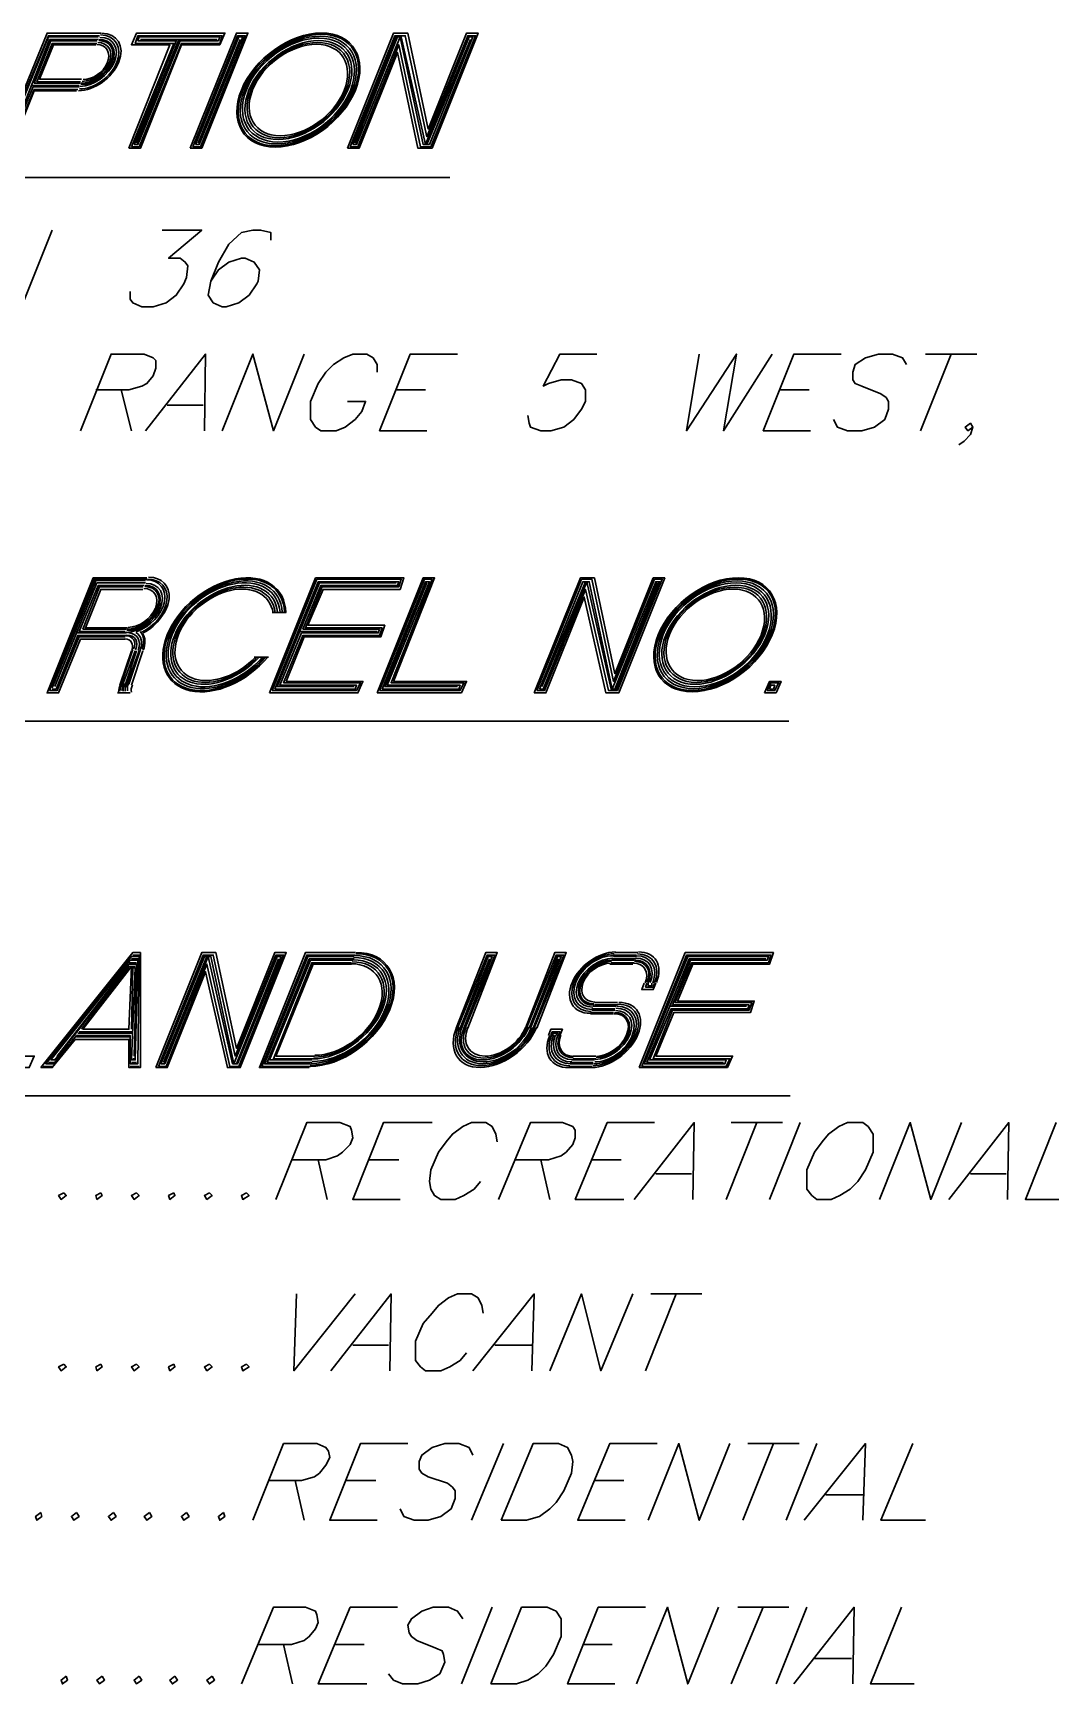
# Model space of a CAD drawing. Header units: feet. Extents: x 7 to 2308, y -319 to 1396.
# Drawn here: x 862.2 to 904.6, y 327.1 to 395.9 of the extents above; entities that cross this region are included whole.
import ezdxf

# ---------------------------------------------------------------- set-up
doc = ezdxf.new("R2010")
doc.units = ezdxf.units.FT
doc.header["$MEASUREMENT"] = 0
doc.layers.add('PDF_TBLKTXT', color=7, linetype='Continuous')

msp = doc.modelspace()

# ---------------------------------------------------------------- linework, layer by layer
at = {"layer": 'PDF_TBLKTXT', "lineweight": 30}
for points in [[(863.971, 393.507), (862.212, 393.507), (861.252, 391.108), (860.772, 391.108), (862.745, 395.906), (864.984, 395.906)], [(864.024, 393.56), (862.212, 393.56), (861.199, 391.161), (860.879, 391.161), (862.798, 395.799), (864.931, 395.799)], [(864.078, 393.667), (862.158, 393.667), (861.146, 391.268), (860.986, 391.268), (862.798, 395.746), (864.877, 395.746)], [(861.146, 391.321), (862.852, 395.64), (864.877, 395.64)], [(864.131, 393.827), (862.212, 393.827), (862.905, 395.586), (864.824, 395.586)], [(864.131, 393.88), (862.318, 393.88), (862.958, 395.48), (864.824, 395.48)], [(864.184, 393.987), (862.425, 393.987), (863.011, 395.426), (864.771, 395.426)], [(866.477, 391.321), (868.236, 395.64)], [(866.637, 395.64), (869.835, 395.64)], [(869.036, 391.321), (870.795, 395.64)], [(875.593, 391.321), (877.352, 395.746)], [(880.391, 395.64), (878.578, 391.268)], [(864.078, 393.72), (862.105, 393.72)], [(879.538, 389.882), (810.127, 389.882)], [(859.546, 384.498), (860.826, 387.696), (861.679, 384.498), (862.958, 387.696)], [(867.543, 387.696), (869.195, 387.696), (867.809, 386.523), (868.289, 386.523), (868.502, 386.363), (868.609, 386.204), (868.556, 385.724), (868.449, 385.457), (868.129, 384.977), (867.703, 384.658), (867.17, 384.498), (866.69, 384.498), (866.317, 384.658), (866.21, 384.817), (866.21, 385.137)], [(872.074, 387.27), (872.074, 387.59), (871.648, 387.696), (871.328, 387.696), (870.848, 387.59), (870.315, 387.11), (869.889, 386.363), (869.569, 385.564), (869.462, 384.977), (869.675, 384.658), (870.048, 384.498), (870.208, 384.498), (870.741, 384.658), (871.168, 384.977), (871.488, 385.457), (871.541, 385.564), (871.594, 386.044), (871.381, 386.363), (871.008, 386.523), (870.848, 386.523), (870.315, 386.363), (869.889, 386.044), (869.569, 385.564)], [(864.131, 379.327), (865.41, 382.525), (866.797, 382.525), (867.17, 382.365), (867.276, 382.259), (867.276, 381.939), (867.17, 381.619), (866.903, 381.299), (866.69, 381.192), (866.157, 381.032), (864.771, 381.032)], [(866.85, 379.327), (869.355, 382.525), (869.302, 379.327)], [(870.048, 379.327), (871.328, 382.525), (872.181, 379.327), (873.46, 382.525)], [(876.499, 381.779), (876.499, 382.099), (876.339, 382.365), (876.073, 382.525), (875.486, 382.525), (875.113, 382.365), (874.686, 382.099), (874.367, 381.779), (874.047, 381.299), (873.727, 380.553), (873.727, 380.126), (873.727, 379.806), (873.94, 379.486), (874.153, 379.327), (874.793, 379.327), (875.166, 379.486), (875.593, 379.806), (875.859, 380.126), (876.019, 380.553), (875.273, 380.553)], [(878.578, 379.327), (876.606, 379.327), (877.885, 382.525), (879.858, 382.525)], [(885.668, 382.525), (884.122, 382.525), (883.429, 381.192), (883.643, 381.299), (884.176, 381.459), (884.602, 381.459), (885.029, 381.299), (885.189, 381.032), (885.189, 380.553), (885.029, 380.233), (884.709, 379.806), (884.282, 379.486), (883.749, 379.327), (883.323, 379.327), (882.896, 379.486), (882.843, 379.646), (882.79, 379.966)], [(889.933, 382.525), (889.4, 379.327), (891.479, 382.525), (890.946, 379.327), (892.972, 382.525)], [(894.571, 379.327), (892.599, 379.327), (893.878, 382.525), (895.851, 382.525)], [(898.57, 382.099), (898.41, 382.365), (897.983, 382.525), (897.397, 382.525), (896.864, 382.365), (896.437, 382.099), (896.331, 381.779), (896.331, 381.459), (896.437, 381.299), (896.704, 381.192), (897.503, 380.873), (897.717, 380.713), (897.823, 380.553), (897.823, 380.233), (897.663, 379.806), (897.237, 379.486), (896.704, 379.327), (896.117, 379.327), (895.691, 379.486), (895.531, 379.806)], [(900.435, 382.525), (899.156, 379.327)], [(899.369, 382.525), (901.502, 382.525)], [(865.837, 381.032), (866.263, 379.327)], [(877.299, 381.032), (878.525, 381.032)], [(893.292, 381.032), (894.518, 381.032)], [(867.756, 380.393), (869.249, 380.393)], [(901.342, 379.486), (901.128, 379.327), (901.022, 379.486), (901.235, 379.646), (901.342, 379.486), (901.235, 379.167), (900.969, 378.9), (900.755, 378.74)], [(866.903, 373.196), (864.664, 373.196), (862.745, 368.398), (863.225, 368.398), (864.131, 370.637), (865.997, 370.637)], [(865.997, 370.744), (864.078, 370.744), (863.171, 368.504), (862.852, 368.504), (864.717, 373.142), (866.903, 373.142)], [(862.958, 368.611), (864.771, 373.089), (866.85, 373.089)], [(863.065, 368.664), (864.824, 372.983), (866.85, 372.983)], [(865.997, 370.957), (864.078, 370.957), (864.877, 372.876), (866.797, 372.876)], [(866.05, 371.063), (864.238, 371.063), (864.931, 372.823), (866.743, 372.823)], [(866.103, 371.117), (864.344, 371.117), (864.984, 372.716), (866.743, 372.716)], [(875.539, 368.664), (872.341, 368.664), (874.1, 372.983), (877.299, 372.983)], [(878.578, 372.983), (876.819, 368.664), (879.858, 368.664)], [(883.376, 368.664), (885.189, 373.036)], [(888.174, 372.983), (886.415, 368.558)], [(872.714, 371.756), (872.128, 371.756)], [(866.05, 370.797), (864.024, 370.797), (863.118, 368.558), (862.958, 368.558)], [(863.971, 370.903), (865.997, 370.903), (866.05, 370.903)], [(876.499, 370.957), (873.3, 370.957)], [(866.263, 370.157), (865.784, 368.718)], [(865.837, 368.771), (866.317, 370.21)], [(865.89, 368.718), (866.423, 370.157)], [(866.477, 370.157), (865.997, 368.718)], [(866.583, 370.157), (866.05, 368.718)], [(866.637, 370.21), (866.157, 368.771)], [(866.263, 368.718), (866.743, 370.157)], [(871.968, 369.891), (871.381, 369.891)], [(865.677, 368.398), (866.21, 368.398)], [(893.665, 367.225), (810.127, 367.225)], [(864.184, 354.377), (866.157, 356.936), (866.103, 356.936), (863.065, 353.098), (862.905, 353.098), (866.21, 357.256), (866.53, 357.256), (866.423, 353.098), (866.263, 353.098), (866.423, 356.936), (866.317, 356.936), (866.263, 354.377)], [(866.583, 357.309), (866.263, 357.309)], [(866.317, 357.469), (866.637, 357.469)], [(867.596, 352.991), (869.409, 357.416)], [(872.394, 357.309), (870.635, 352.938)], [(873.674, 352.778), (871.594, 352.778), (873.514, 357.576), (875.593, 357.576)], [(873.727, 352.831), (871.701, 352.831), (873.567, 357.469), (875.593, 357.469)], [(873.727, 352.938), (871.808, 352.938), (873.62, 357.416), (875.539, 357.416)], [(873.78, 352.991), (871.914, 352.991), (873.674, 357.309), (875.539, 357.309)], [(873.78, 353.098), (872.021, 353.098), (873.727, 357.256), (875.486, 357.256)], [(880.284, 354.43), (881.51, 357.576), (881.03, 357.576), (879.804, 354.43)], [(880.177, 354.43), (881.404, 357.469), (881.084, 357.469), (879.858, 354.43)], [(880.124, 354.43), (881.297, 357.416), (881.137, 357.416), (879.964, 354.43)], [(881.19, 357.309), (880.018, 354.43)], [(883.163, 354.43), (884.389, 357.576), (883.909, 357.576), (882.683, 354.43)], [(883.056, 354.43), (884.282, 357.469), (883.962, 357.469), (882.736, 354.43)], [(883.003, 354.43), (884.176, 357.416), (884.016, 357.416), (882.843, 354.43)], [(882.896, 354.43), (884.069, 357.309)], [(886.255, 357.256), (887.214, 357.256)], [(886.308, 357.309), (887.268, 357.309)], [(887.321, 357.469), (886.361, 357.469)], [(887.321, 357.416), (886.361, 357.416)], [(887.374, 357.576), (886.415, 357.576)], [(890.946, 352.991), (887.748, 352.991), (889.507, 357.309), (892.705, 357.309)], [(863.171, 353.258), (866.157, 357.096), (866.477, 357.096), (866.37, 353.258)], [(866.423, 356.989), (866.103, 356.989)], [(866.157, 357.149), (866.477, 357.149)], [(873.833, 353.151), (872.181, 353.151), (873.78, 357.149), (875.433, 357.149)], [(873.887, 353.258), (872.287, 353.258), (873.833, 357.096), (875.433, 357.096)], [(886.202, 357.096), (887.161, 357.096)], [(886.255, 357.149), (887.214, 357.149)], [(887.641, 356.296), (887.534, 356.03), (888.014, 356.03), (888.121, 356.296)], [(887.748, 356.296), (887.694, 356.136), (888.014, 356.136), (888.067, 356.296)], [(887.801, 356.296), (887.801, 356.19), (887.961, 356.19), (887.961, 356.296)], [(886.415, 355.23), (885.455, 355.23)], [(885.455, 355.177), (886.415, 355.177)], [(886.468, 355.337), (885.509, 355.337)], [(886.521, 355.497), (885.562, 355.497)], [(886.521, 355.39), (885.562, 355.39)], [(891.906, 355.337), (888.707, 355.337)], [(885.402, 355.07), (886.361, 355.07)], [(885.402, 355.017), (886.361, 355.017)], [(866.21, 354.057), (863.971, 354.057)], [(864.024, 354.217), (866.263, 354.217)], [(866.317, 354.271), (864.078, 354.271)], [(884.122, 354.111), (884.229, 354.377), (883.749, 354.377), (883.643, 354.111)], [(884.069, 354.111), (884.122, 354.271), (883.803, 354.271), (883.749, 354.111)], [(883.962, 354.111), (884.016, 354.217), (883.856, 354.217), (883.803, 354.111)], [(863.065, 353.151), (863.118, 353.151)], [(866.423, 353.151), (866.317, 353.151)], [(885.562, 353.098), (884.602, 353.098)], [(885.615, 353.258), (884.656, 353.258)], [(885.615, 353.151), (884.656, 353.151)], [(862.585, 352.831), (863.011, 352.831)], [(863.065, 352.991), (862.798, 352.991)], [(866.583, 352.831), (866.21, 352.831)], [(866.263, 352.991), (866.477, 352.991)], [(884.496, 352.831), (885.455, 352.831)], [(884.496, 352.778), (885.455, 352.778)], [(884.549, 352.991), (885.509, 352.991)], [(884.549, 352.938), (885.509, 352.938)], [(893.718, 351.605), (810.127, 351.605)], [(872.287, 347.287), (873.567, 350.486), (874.953, 350.486), (875.38, 350.326), (875.433, 350.166), (875.486, 349.846), (875.38, 349.579), (875.06, 349.259), (874.846, 349.099), (874.367, 348.939), (872.981, 348.939)], [(877.459, 347.287), (875.486, 347.287), (876.766, 350.486), (878.791, 350.486)], [(881.51, 349.686), (881.457, 350.006), (881.297, 350.326), (881.03, 350.486), (880.444, 350.486), (880.071, 350.326), (879.644, 350.006), (879.378, 349.686), (879.058, 349.259), (878.738, 348.513), (878.685, 348.033), (878.738, 347.713), (878.898, 347.447), (879.165, 347.287), (879.751, 347.287), (880.124, 347.447), (880.551, 347.713), (880.817, 348.033)], [(881.564, 347.287), (882.896, 350.486), (884.229, 350.486), (884.656, 350.326), (884.762, 350.166), (884.762, 349.846), (884.656, 349.579), (884.389, 349.259), (884.176, 349.099), (883.643, 348.939), (882.257, 348.939)], [(886.788, 347.287), (884.762, 347.287), (886.095, 350.486), (888.067, 350.486)], [(887.214, 347.287), (889.72, 350.486), (889.667, 347.287)], [(892.332, 350.486), (891.053, 347.287)], [(891.266, 350.486), (893.398, 350.486)], [(894.145, 350.486), (892.865, 347.287)], [(897.45, 347.287), (898.73, 350.486), (899.582, 347.287), (900.862, 350.486)], [(900.329, 347.287), (902.834, 350.486), (902.781, 347.287)], [(904.807, 350.486), (903.527, 347.287), (905.34, 347.287)], [(874.047, 348.939), (874.42, 347.287)], [(876.179, 348.939), (877.405, 348.939)], [(883.323, 348.939), (883.696, 347.287)], [(885.455, 348.939), (886.681, 348.939)], [(888.121, 348.353), (889.613, 348.353)], [(901.235, 348.353), (902.728, 348.353)], [(873.14, 343.342), (873.034, 340.143), (875.593, 343.342)], [(874.58, 340.143), (877.085, 343.342), (877.032, 340.143)], [(880.924, 342.542), (880.87, 342.862), (880.711, 343.182), (880.444, 343.342), (879.858, 343.342), (879.484, 343.182), (879.058, 342.862), (878.791, 342.542), (878.418, 342.116), (878.098, 341.369), (878.098, 340.89), (878.098, 340.57), (878.312, 340.303), (878.525, 340.143), (879.165, 340.143), (879.538, 340.303), (879.964, 340.57), (880.231, 340.89)], [(880.497, 340.143), (883.056, 343.342), (882.95, 340.143)], [(883.696, 340.143), (885.029, 343.342), (885.828, 340.143), (887.161, 343.342)], [(888.974, 343.342), (887.694, 340.143)], [(887.907, 343.342), (890.04, 343.342)], [(875.486, 341.209), (876.979, 341.209)], [(881.404, 341.209), (882.95, 341.209)], [(871.328, 333.906), (872.607, 337.105), (873.993, 337.105), (874.367, 336.945), (874.473, 336.785), (874.527, 336.518), (874.367, 336.198), (874.1, 335.878), (873.887, 335.718), (873.354, 335.559), (872.021, 335.559)], [(876.499, 333.906), (874.527, 333.906), (875.806, 337.105), (877.778, 337.105)], [(880.497, 336.625), (880.337, 336.945), (879.911, 337.105), (879.324, 337.105), (878.791, 336.945), (878.365, 336.625), (878.258, 336.358), (878.258, 336.038), (878.365, 335.878), (878.631, 335.718), (879.431, 335.452), (879.644, 335.292), (879.751, 335.132), (879.751, 334.812), (879.591, 334.386), (879.165, 334.066), (878.631, 333.906), (878.045, 333.906), (877.619, 334.066), (877.459, 334.386)], [(881.777, 337.105), (880.444, 333.906)], [(886.841, 333.906), (884.869, 333.906), (886.202, 337.105), (888.174, 337.105)], [(887.801, 333.906), (889.08, 337.105), (889.933, 333.906), (891.213, 337.105)], [(893.025, 337.105), (891.746, 333.906)], [(891.959, 337.105), (894.091, 337.105)], [(894.838, 337.105), (893.558, 333.906)], [(894.305, 333.906), (896.864, 337.105), (896.757, 333.906)], [(898.836, 337.105), (897.503, 333.906), (899.369, 333.906)], [(873.087, 335.559), (873.46, 333.906)], [(875.22, 335.559), (876.446, 335.559)], [(885.562, 335.559), (886.788, 335.559)], [(895.211, 334.972), (896.757, 334.972)], [(870.848, 327.082), (872.181, 330.281), (873.514, 330.281), (873.94, 330.121), (873.993, 329.961), (874.047, 329.641), (873.94, 329.375), (873.674, 329.055), (873.46, 328.895), (872.927, 328.735), (871.541, 328.735)], [(876.073, 327.082), (874.047, 327.082), (875.38, 330.281), (877.352, 330.281)], [(880.071, 329.801), (879.858, 330.121), (879.484, 330.281), (878.845, 330.281), (878.365, 330.121), (877.938, 329.801), (877.778, 329.534), (877.832, 329.215), (877.938, 329.055), (878.152, 328.895), (878.951, 328.575), (879.218, 328.468), (879.271, 328.308), (879.324, 327.988), (879.111, 327.509), (878.685, 327.242), (878.205, 327.082), (877.565, 327.082), (877.192, 327.242), (876.979, 327.509)], [(881.297, 330.281), (880.018, 327.082)], [(886.415, 327.082), (884.442, 327.082), (885.722, 330.281), (887.694, 330.281)], [(887.321, 327.082), (888.601, 330.281), (889.453, 327.082), (890.733, 330.281)], [(892.599, 330.281), (891.266, 327.082)], [(891.533, 330.281), (893.665, 330.281)], [(894.411, 330.281), (893.132, 327.082)], [(893.878, 327.082), (896.384, 330.281), (896.331, 327.082)], [(898.356, 330.281), (897.077, 327.082), (898.889, 327.082)], [(872.607, 328.735), (872.981, 327.082)], [(874.74, 328.735), (875.966, 328.735)], [(885.082, 328.735), (886.308, 328.735)], [(894.731, 328.148), (896.277, 328.148)]]:
    msp.add_lwpolyline(points, dxfattribs=at)
for points in [[(866.157, 391.108), (867.863, 395.426), (866.263, 395.426), (866.477, 395.906), (870.155, 395.906), (869.942, 395.426), (868.343, 395.426), (866.637, 391.108)], [(866.263, 391.161), (868.023, 395.48), (866.423, 395.48), (866.53, 395.799), (870.048, 395.799), (869.942, 395.48), (868.343, 395.48), (866.583, 391.161)], [(868.716, 391.108), (870.635, 395.906), (871.115, 395.906), (869.195, 391.108)], [(868.822, 391.161), (870.688, 395.799), (871.008, 395.799), (869.142, 391.161)], [(875.273, 391.108), (877.192, 395.906), (877.778, 395.906), (878.631, 391.908), (880.231, 395.906), (880.711, 395.906), (878.791, 391.108), (878.205, 391.108), (877.352, 395.106), (875.753, 391.108)], [(875.38, 391.161), (877.245, 395.799), (877.672, 395.799), (878.578, 391.588), (880.284, 395.799), (880.604, 395.799), (878.738, 391.161), (878.312, 391.161), (877.405, 395.426), (875.699, 391.161)], [(866.37, 391.268), (868.129, 395.586), (866.53, 395.586), (866.583, 395.746), (869.942, 395.746), (869.889, 395.586), (868.289, 395.586), (866.53, 391.268)], [(868.929, 391.268), (870.741, 395.746), (870.901, 395.746), (869.089, 391.268)], [(875.486, 391.268), (877.299, 395.746), (877.512, 395.746), (878.525, 391.268), (880.337, 395.746), (880.497, 395.746), (878.685, 391.268), (878.418, 391.268), (877.459, 395.746), (875.646, 391.268)], [(872.021, 368.398), (873.94, 373.196), (877.619, 373.196), (877.459, 372.716), (874.26, 372.716), (873.62, 371.223), (876.819, 371.223), (876.659, 370.744), (873.46, 370.744), (872.714, 368.878), (875.913, 368.878), (875.699, 368.398)], [(872.128, 368.504), (873.993, 373.142), (877.512, 373.142), (877.405, 372.823), (874.207, 372.823), (873.514, 371.117), (876.712, 371.117), (876.606, 370.797), (873.407, 370.797), (872.607, 368.824), (875.806, 368.824), (875.646, 368.504)], [(876.499, 368.398), (878.418, 373.196), (878.898, 373.196), (877.192, 368.878), (880.231, 368.878), (880.018, 368.398)], [(876.606, 368.504), (878.472, 373.142), (878.791, 373.142), (877.085, 368.824), (880.124, 368.824), (879.964, 368.504)], [(883.056, 368.398), (884.975, 373.196), (885.562, 373.196), (886.415, 369.198), (888.014, 373.196), (888.494, 373.196), (886.575, 368.398), (886.042, 368.398), (885.135, 372.396), (883.536, 368.398)], [(883.163, 368.504), (885.029, 373.142), (885.455, 373.142), (886.361, 368.878), (888.067, 373.142), (888.387, 373.142), (886.521, 368.504), (886.148, 368.504), (885.189, 372.716), (883.483, 368.504)], [(872.234, 368.558), (874.047, 373.036), (877.405, 373.036), (877.352, 372.876), (874.153, 372.876), (873.407, 371.063), (876.606, 371.063), (876.552, 370.903), (873.354, 370.903), (872.447, 368.718), (875.646, 368.718), (875.593, 368.558)], [(876.712, 368.558), (878.525, 373.036), (878.685, 373.036), (876.926, 368.718), (879.964, 368.718), (879.911, 368.558)], [(883.269, 368.558), (885.082, 373.036), (885.349, 373.036), (886.308, 368.558), (888.121, 373.036), (888.281, 373.036), (886.468, 368.558), (886.255, 368.558), (885.242, 373.036), (883.429, 368.558)], [(892.652, 368.398), (892.865, 368.878), (893.345, 368.878), (893.132, 368.398)], [(892.759, 368.504), (892.919, 368.824), (893.239, 368.824), (893.079, 368.504)], [(892.865, 368.558), (892.919, 368.718), (893.079, 368.718), (893.025, 368.558)], [(858.48, 352.778), (860.399, 357.576), (860.879, 357.576), (859.173, 353.258), (862.212, 353.258), (861.999, 352.778)], [(862.478, 352.778), (866.317, 357.576), (866.637, 357.576), (866.637, 352.778), (866.157, 352.778), (866.157, 353.951), (863.918, 353.951), (862.958, 352.778)], [(863.011, 352.938), (862.692, 352.938), (866.263, 357.416), (866.583, 357.416), (866.53, 352.938), (866.21, 352.938), (866.21, 354.111), (863.971, 354.111)], [(867.276, 352.778), (869.195, 357.576), (869.782, 357.576), (870.635, 353.578), (872.234, 357.576), (872.714, 357.576), (870.795, 352.778), (870.262, 352.778), (869.355, 356.776), (867.756, 352.778)], [(867.383, 352.831), (869.249, 357.469), (869.675, 357.469), (870.582, 353.258), (872.287, 357.469), (872.607, 357.469), (870.741, 352.831), (870.368, 352.831), (869.409, 357.096), (867.703, 352.831)], [(867.49, 352.938), (869.302, 357.416), (869.569, 357.416), (870.528, 352.938), (872.341, 357.416), (872.501, 357.416), (870.688, 352.938), (870.475, 352.938), (869.462, 357.416), (867.649, 352.938)], [(887.428, 352.778), (889.347, 357.576), (893.025, 357.576), (892.865, 357.096), (889.667, 357.096), (889.027, 355.55), (892.226, 355.55), (892.066, 355.07), (888.867, 355.07), (888.121, 353.258), (891.319, 353.258), (891.106, 352.778)], [(887.534, 352.831), (889.4, 357.469), (892.919, 357.469), (892.812, 357.149), (889.613, 357.149), (888.92, 355.497), (892.119, 355.497), (892.012, 355.177), (888.814, 355.177), (888.014, 353.151), (891.213, 353.151), (891.053, 352.831)], [(887.641, 352.938), (889.453, 357.416), (892.812, 357.416), (892.759, 357.256), (889.56, 357.256), (888.814, 355.39), (892.012, 355.39), (891.959, 355.23), (888.76, 355.23), (887.854, 353.098), (891.053, 353.098), (890.999, 352.938)], [(864.238, 354.377), (866.263, 356.989), (866.157, 354.377)], [(896.117, 350.486), (895.744, 350.326), (895.318, 350.006), (895.051, 349.686), (894.731, 349.259), (894.411, 348.513), (894.411, 348.033), (894.411, 347.713), (894.625, 347.447), (894.838, 347.287), (895.424, 347.287), (895.797, 347.447), (896.224, 347.713), (896.544, 348.033), (896.864, 348.513), (897.184, 349.259), (897.184, 349.686), (897.184, 350.006), (896.97, 350.326), (896.757, 350.486)], [(863.438, 347.553), (863.225, 347.447), (863.331, 347.287), (863.545, 347.447)], [(864.984, 347.553), (864.771, 347.447), (864.824, 347.287), (865.037, 347.447)], [(866.477, 347.553), (866.263, 347.447), (866.37, 347.287), (866.583, 347.447)], [(868.023, 347.553), (867.809, 347.447), (867.863, 347.287), (868.076, 347.447)], [(869.515, 347.553), (869.302, 347.447), (869.409, 347.287), (869.622, 347.447)], [(871.061, 347.553), (870.848, 347.447), (870.901, 347.287), (871.168, 347.447)], [(863.438, 340.41), (863.225, 340.303), (863.331, 340.143), (863.545, 340.303)], [(864.984, 340.41), (864.771, 340.303), (864.824, 340.143), (865.037, 340.303)], [(866.477, 340.41), (866.263, 340.303), (866.37, 340.143), (866.583, 340.303)], [(868.023, 340.41), (867.809, 340.303), (867.863, 340.143), (868.076, 340.303)], [(869.515, 340.41), (869.302, 340.303), (869.409, 340.143), (869.622, 340.303)], [(871.061, 340.41), (870.848, 340.303), (870.901, 340.143), (871.168, 340.303)], [(881.67, 333.906), (883.003, 337.105), (884.069, 337.105), (884.442, 336.945), (884.602, 336.625), (884.656, 336.358), (884.602, 335.878), (884.282, 335.132), (883.962, 334.652), (883.696, 334.386), (883.269, 334.066), (882.736, 333.906)], [(862.478, 334.226), (862.265, 334.066), (862.318, 333.906), (862.532, 334.066)], [(863.971, 334.226), (863.758, 334.066), (863.864, 333.906), (864.078, 334.066)], [(865.517, 334.226), (865.304, 334.066), (865.41, 333.906), (865.624, 334.066)], [(867.01, 334.226), (866.797, 334.066), (866.903, 333.906), (867.116, 334.066)], [(868.556, 334.226), (868.343, 334.066), (868.449, 333.906), (868.662, 334.066)], [(870.102, 334.226), (869.889, 334.066), (869.942, 333.906), (870.155, 334.066)], [(881.244, 327.082), (882.523, 330.281), (883.589, 330.281), (883.962, 330.121), (884.176, 329.801), (884.176, 329.534), (884.176, 329.055), (883.856, 328.308), (883.536, 327.829), (883.216, 327.509), (882.79, 327.242), (882.31, 327.082)], [(863.545, 327.402), (863.331, 327.242), (863.385, 327.082), (863.598, 327.242)], [(865.037, 327.402), (864.824, 327.242), (864.931, 327.082), (865.144, 327.242)], [(866.583, 327.402), (866.37, 327.242), (866.477, 327.082), (866.69, 327.242)], [(868.076, 327.402), (867.863, 327.242), (867.969, 327.082), (868.183, 327.242)], [(869.622, 327.402), (869.409, 327.242), (869.515, 327.082), (869.729, 327.242)]]:
    msp.add_lwpolyline(points, close=True, dxfattribs=at)
for centre, radius, start, end in [((866.903, 368.319), 1.182, 158.15915, 174.63528), ((866.849, 368.372), 1.077, 157.11605, 174.44913), ((866.837, 368.43), 0.975, 157.59996, 176.17467)]:
    msp.add_arc(centre, radius, start, end, dxfattribs=at)
for points in [[(865.654, 394.693), (865.897, 395.313), (865.592, 395.822), (864.971, 395.83)], [(865.733, 394.704), (865.999, 395.367), (865.677, 395.907), (865.014, 395.908)], [(874.181, 395.911), (872.868, 395.912), (871.373, 394.848), (870.843, 393.534)], [(874.17, 395.859), (872.886, 395.854), (871.42, 394.808), (870.895, 393.524)], [(874.128, 395.781), (872.887, 395.781), (871.475, 394.776), (870.974, 393.535)], [(875.467, 393.533), (875.968, 394.774), (875.369, 395.78), (874.128, 395.781)], [(875.546, 393.544), (876.07, 394.828), (875.454, 395.864), (874.17, 395.859)], [(875.598, 393.533), (876.128, 394.846), (875.494, 395.911), (874.181, 395.911)], [(865.262, 394.692), (865.418, 395.096), (865.216, 395.43), (864.812, 395.438)], [(865.341, 394.703), (865.519, 395.15), (865.302, 395.514), (864.854, 395.517)], [(865.419, 394.714), (865.621, 395.204), (865.388, 395.599), (864.897, 395.595)], [(865.471, 394.703), (865.679, 395.223), (865.427, 395.645), (864.907, 395.647)], [(865.55, 394.714), (865.781, 395.277), (865.513, 395.73), (864.95, 395.726)], [(874.085, 395.702), (872.888, 395.709), (871.529, 394.743), (871.052, 393.546)], [(874.064, 395.598), (872.924, 395.593), (871.622, 394.664), (871.156, 393.524)], [(874.022, 395.519), (872.925, 395.52), (871.677, 394.632), (871.235, 393.535)], [(873.979, 395.441), (872.926, 395.448), (871.732, 394.599), (871.313, 393.546)], [(875.128, 393.521), (875.547, 394.575), (875.032, 395.434), (873.979, 395.441)], [(875.206, 393.532), (875.649, 394.629), (875.118, 395.519), (874.022, 395.519)], [(875.284, 393.543), (875.75, 394.683), (875.204, 395.603), (874.064, 395.598)], [(875.389, 393.522), (875.867, 394.72), (875.283, 395.696), (874.085, 395.702)], [(864.048, 393.505), (864.712, 393.503), (865.466, 394.04), (865.733, 394.704)], [(864.091, 393.583), (864.711, 393.575), (865.411, 394.072), (865.654, 394.693)], [(864.112, 393.688), (864.674, 393.692), (865.318, 394.151), (865.55, 394.714)], [(864.154, 393.766), (864.674, 393.764), (865.263, 394.184), (865.471, 394.703)], [(864.165, 393.818), (864.655, 393.822), (865.217, 394.223), (865.419, 394.714)], [(864.207, 393.897), (864.655, 393.895), (865.162, 394.256), (865.341, 394.703)], [(864.25, 393.975), (864.654, 393.967), (865.107, 394.288), (865.262, 394.692)], [(870.843, 393.534), (870.313, 392.221), (870.947, 391.157), (872.26, 391.156)], [(870.895, 393.524), (870.371, 392.24), (870.986, 391.203), (872.271, 391.208)], [(870.974, 393.535), (870.472, 392.294), (871.072, 391.287), (872.313, 391.287)], [(871.052, 393.546), (870.574, 392.348), (871.158, 391.372), (872.356, 391.365)], [(871.156, 393.524), (870.69, 392.384), (871.237, 391.465), (872.377, 391.47)], [(871.235, 393.535), (870.792, 392.439), (871.323, 391.549), (872.419, 391.548)], [(871.313, 393.546), (870.894, 392.493), (871.408, 391.633), (872.462, 391.626)], [(872.26, 391.156), (873.573, 391.156), (875.068, 392.22), (875.598, 393.533)], [(872.271, 391.208), (873.555, 391.214), (875.021, 392.259), (875.546, 393.544)], [(872.313, 391.287), (873.554, 391.286), (874.966, 392.292), (875.467, 393.533)], [(872.356, 391.365), (873.553, 391.359), (874.911, 392.324), (875.389, 393.522)], [(872.377, 391.47), (873.517, 391.475), (874.819, 392.403), (875.284, 393.543)], [(872.419, 391.548), (873.516, 391.547), (874.764, 392.436), (875.206, 393.532)], [(872.462, 391.626), (873.515, 391.62), (874.709, 392.468), (875.128, 393.521)], [(867.637, 372.197), (867.741, 372.726), (867.428, 373.113), (866.89, 373.12)], [(867.736, 372.251), (867.806, 372.777), (867.477, 373.143), (866.933, 373.145)], [(867.829, 372.335), (867.88, 372.867), (867.534, 373.227), (866.975, 373.223)], [(870.595, 373.153), (869.397, 372.928), (868.207, 371.955), (867.751, 370.824)], [(870.574, 373.096), (869.407, 372.863), (868.252, 371.912), (867.803, 370.814)], [(872.457, 371.764), (872.376, 372.674), (871.557, 373.161), (870.483, 372.939)], [(872.548, 371.772), (872.488, 372.727), (871.648, 373.245), (870.528, 373.017)], [(872.639, 371.778), (872.602, 372.779), (871.741, 373.329), (870.574, 373.096)], [(872.692, 371.752), (872.671, 372.792), (871.794, 373.378), (870.595, 373.153)], [(891.56, 373.201), (890.247, 373.201), (888.752, 372.137), (888.222, 370.824)], [(891.549, 373.149), (890.265, 373.143), (888.799, 372.098), (888.274, 370.814)], [(891.507, 373.07), (890.266, 373.071), (888.854, 372.065), (888.353, 370.824)], [(892.847, 370.823), (893.348, 372.063), (892.748, 373.07), (891.507, 373.07)], [(892.925, 370.833), (893.449, 372.118), (892.834, 373.154), (891.549, 373.149)], [(892.977, 370.823), (893.508, 372.136), (892.873, 373.201), (891.56, 373.201)], [(867.26, 371.939), (867.439, 372.387), (867.221, 372.751), (866.774, 372.753)], [(867.338, 371.95), (867.54, 372.441), (867.307, 372.835), (866.816, 372.831)], [(867.391, 371.94), (867.599, 372.459), (867.346, 372.882), (866.827, 372.884)], [(867.469, 371.95), (867.7, 372.513), (867.432, 372.966), (866.869, 372.962)], [(870.528, 373.017), (869.407, 372.79), (868.307, 371.878), (867.882, 370.824)], [(870.483, 372.939), (869.409, 372.717), (868.362, 371.845), (867.96, 370.835)], [(870.467, 372.828), (869.448, 372.601), (868.454, 371.768), (868.064, 370.814)], [(870.425, 372.75), (869.452, 372.531), (868.511, 371.737), (868.143, 370.825)], [(870.385, 372.673), (869.457, 372.461), (868.567, 371.705), (868.221, 370.836)], [(872.164, 371.738), (872.045, 372.501), (871.314, 372.885), (870.385, 372.673)], [(872.258, 371.755), (872.154, 372.56), (871.399, 372.97), (870.425, 372.75)], [(872.35, 371.769), (872.265, 372.617), (871.486, 373.055), (870.467, 372.828)], [(891.464, 372.992), (890.267, 372.999), (888.909, 372.033), (888.431, 370.835)], [(891.443, 372.887), (890.303, 372.882), (889.002, 371.954), (888.536, 370.814)], [(891.401, 372.809), (890.304, 372.81), (889.056, 371.922), (888.614, 370.825)], [(891.358, 372.731), (890.305, 372.738), (889.111, 371.889), (888.692, 370.836)], [(892.507, 370.811), (892.926, 371.865), (892.412, 372.724), (891.358, 372.731)], [(892.585, 370.822), (893.028, 371.919), (892.497, 372.808), (891.401, 372.809)], [(892.664, 370.833), (893.13, 371.973), (892.583, 372.893), (891.443, 372.887)], [(892.768, 370.812), (893.246, 372.009), (892.662, 372.986), (891.464, 372.992)], [(866.031, 370.924), (866.594, 370.928), (867.237, 371.388), (867.469, 371.95)], [(866.073, 371.002), (866.593, 371), (867.183, 371.42), (867.391, 371.94)], [(866.084, 371.055), (866.574, 371.059), (867.136, 371.459), (867.338, 371.95)], [(866.126, 371.133), (866.574, 371.131), (867.081, 371.492), (867.26, 371.939)], [(866.463, 370.949), (867.04, 371.145), (867.533, 371.668), (867.637, 372.197)], [(866.633, 370.901), (867.213, 371.172), (867.666, 371.725), (867.736, 372.251)], [(866.754, 370.899), (867.343, 371.222), (867.778, 371.804), (867.829, 372.335)], [(866.281, 370.169), (866.377, 370.428), (866.245, 370.646), (865.985, 370.654)], [(866.359, 370.233), (866.479, 370.536), (866.331, 370.783), (866.028, 370.786)], [(866.437, 370.19), (866.581, 370.537), (866.417, 370.814), (866.07, 370.811)], [(866.542, 370.169), (866.697, 370.573), (866.495, 370.907), (866.091, 370.915)], [(866.62, 370.18), (866.746, 370.495), (866.678, 370.782), (866.446, 370.916)], [(866.699, 370.244), (866.816, 370.528), (866.79, 370.795), (866.629, 370.96)], [(866.751, 370.18), (866.858, 370.447), (866.846, 370.701), (866.719, 370.88)], [(867.751, 370.824), (867.294, 369.694), (867.697, 368.719), (868.713, 368.494)], [(867.803, 370.814), (867.355, 369.716), (867.735, 368.771), (868.716, 368.547)], [(867.881, 370.824), (867.456, 369.771), (867.82, 368.858), (868.756, 368.63)], [(867.96, 370.835), (867.557, 369.826), (867.905, 368.946), (868.798, 368.713)], [(868.064, 370.814), (867.674, 369.86), (867.989, 369.033), (868.826, 368.814)], [(868.143, 370.825), (867.775, 369.913), (868.075, 369.118), (868.871, 368.897)], [(868.221, 370.836), (867.875, 369.966), (868.161, 369.203), (868.916, 368.98)], [(888.222, 370.824), (887.692, 369.511), (888.326, 368.446), (889.639, 368.446)], [(888.274, 370.814), (887.75, 369.529), (888.366, 368.493), (889.65, 368.498)], [(888.353, 370.824), (887.852, 369.584), (888.451, 368.577), (889.692, 368.577)], [(888.431, 370.835), (887.954, 369.638), (888.537, 368.661), (889.735, 368.655)], [(888.536, 370.814), (888.07, 369.674), (888.616, 368.754), (889.756, 368.759)], [(888.614, 370.825), (888.172, 369.728), (888.702, 368.839), (889.799, 368.838)], [(888.692, 370.836), (888.273, 369.782), (888.788, 368.923), (889.841, 368.916)], [(889.639, 368.446), (890.952, 368.446), (892.447, 369.51), (892.977, 370.823)], [(889.65, 368.498), (890.934, 368.504), (892.4, 369.549), (892.925, 370.833)], [(889.692, 368.577), (890.933, 368.576), (892.346, 369.582), (892.847, 370.823)], [(889.735, 368.655), (890.933, 368.648), (892.291, 369.614), (892.768, 370.812)], [(889.756, 368.759), (890.896, 368.765), (892.198, 369.693), (892.664, 370.833)], [(889.799, 368.838), (890.895, 368.837), (892.143, 369.725), (892.585, 370.822)], [(889.841, 368.916), (890.894, 368.909), (892.088, 369.758), (892.507, 370.811)], [(868.713, 368.494), (869.73, 368.268), (871.08, 368.853), (871.942, 369.894)], [(868.716, 368.547), (869.697, 368.323), (871.01, 368.882), (871.866, 369.887)], [(868.756, 368.63), (869.693, 368.402), (870.951, 368.918), (871.781, 369.873)], [(868.798, 368.713), (869.691, 368.481), (870.894, 368.957), (871.698, 369.862)], [(868.826, 368.814), (869.663, 368.596), (870.804, 369.042), (871.585, 369.895)], [(868.871, 368.897), (869.666, 368.676), (870.753, 369.085), (871.506, 369.89)], [(868.916, 368.98), (869.672, 368.757), (870.705, 369.13), (871.429, 369.888)], [(865.988, 368.791), (865.943, 368.682), (865.919, 368.574), (865.916, 368.473)], [(866.067, 368.801), (866.021, 368.688), (866, 368.576), (866.005, 368.472)], [(866.145, 368.812), (866.102, 368.701), (866.085, 368.591), (866.096, 368.49)], [(866.303, 368.738), (866.257, 368.628), (866.241, 368.52), (866.257, 368.425)], [(876.724, 355.213), (877.19, 356.353), (876.643, 357.273), (875.503, 357.268)], [(876.828, 355.192), (877.306, 356.389), (876.722, 357.366), (875.525, 357.372)], [(876.907, 355.203), (877.408, 356.443), (876.808, 357.45), (875.567, 357.45)], [(876.985, 355.213), (877.51, 356.498), (876.894, 357.534), (875.61, 357.529)], [(877.037, 355.203), (877.568, 356.516), (876.933, 357.581), (875.62, 357.581)], [(886.434, 357.603), (885.727, 357.599), (884.918, 357.022), (884.628, 356.315)], [(886.391, 357.525), (885.727, 357.527), (884.973, 356.99), (884.706, 356.326)], [(886.349, 357.446), (885.728, 357.454), (885.028, 356.957), (884.785, 356.337)], [(886.328, 357.342), (885.765, 357.338), (885.121, 356.878), (884.889, 356.316)], [(886.285, 357.264), (885.766, 357.266), (885.176, 356.846), (884.968, 356.326)], [(887.808, 356.32), (888.017, 356.839), (887.764, 357.262), (887.245, 357.264)], [(887.887, 356.33), (888.118, 356.893), (887.85, 357.346), (887.287, 357.342)], [(887.991, 356.309), (888.235, 356.93), (887.929, 357.439), (887.308, 357.446)], [(888.07, 356.32), (888.336, 356.984), (888.014, 357.523), (887.351, 357.525)], [(888.148, 356.331), (888.438, 357.038), (888.1, 357.608), (887.393, 357.603)], [(876.567, 355.191), (876.986, 356.245), (876.472, 357.104), (875.418, 357.111)], [(876.645, 355.202), (877.088, 356.299), (876.558, 357.188), (875.461, 357.189)], [(886.274, 357.211), (885.784, 357.207), (885.222, 356.807), (885.02, 356.316)], [(886.232, 357.133), (885.785, 357.135), (885.277, 356.774), (885.098, 356.327)], [(887.678, 356.319), (887.857, 356.767), (887.639, 357.131), (887.192, 357.133)], [(887.756, 356.33), (887.958, 356.821), (887.725, 357.215), (887.234, 357.211)], [(884.628, 356.315), (884.338, 355.608), (884.676, 355.038), (885.383, 355.043)], [(884.706, 356.326), (884.44, 355.662), (884.762, 355.123), (885.426, 355.121)], [(884.785, 356.337), (884.542, 355.716), (884.848, 355.207), (885.468, 355.2)], [(884.889, 356.316), (884.658, 355.753), (884.926, 355.3), (885.489, 355.304)], [(884.968, 356.326), (884.76, 355.807), (885.012, 355.384), (885.532, 355.382)], [(885.02, 356.316), (884.818, 355.825), (885.052, 355.431), (885.542, 355.435)], [(885.098, 356.327), (884.92, 355.879), (885.137, 355.515), (885.585, 355.513)], [(873.7, 352.826), (875.013, 352.826), (876.507, 353.89), (877.037, 355.203)], [(873.71, 352.878), (874.994, 352.884), (876.461, 353.929), (876.985, 355.213)], [(873.753, 352.957), (874.993, 352.956), (876.406, 353.962), (876.907, 355.203)], [(873.795, 353.035), (874.993, 353.028), (876.351, 353.994), (876.828, 355.192)], [(873.816, 353.139), (874.956, 353.145), (876.258, 354.073), (876.724, 355.213)], [(873.859, 353.218), (874.955, 353.217), (876.203, 354.105), (876.645, 355.202)], [(873.901, 353.296), (874.955, 353.289), (876.148, 354.138), (876.567, 355.191)], [(887.138, 354.123), (887.382, 354.744), (887.076, 355.253), (886.455, 355.261)], [(887.217, 354.134), (887.483, 354.798), (887.161, 355.337), (886.498, 355.339)], [(887.295, 354.145), (887.585, 354.852), (887.247, 355.422), (886.54, 355.418)], [(887.374, 354.156), (887.687, 354.906), (887.333, 355.506), (886.583, 355.496)], [(880.047, 354.481), (879.739, 353.687), (880.133, 353.033), (880.927, 353.02)], [(880.916, 353.099), (881.666, 353.109), (882.529, 353.725), (882.842, 354.476)], [(886.903, 354.144), (887.105, 354.635), (886.872, 355.029), (886.381, 355.026)], [(886.956, 354.134), (887.164, 354.653), (886.911, 355.076), (886.392, 355.078)], [(887.034, 354.145), (887.265, 354.707), (886.997, 355.16), (886.434, 355.156)], [(879.811, 354.449), (879.433, 353.525), (879.876, 352.78), (880.799, 352.785)], [(879.89, 354.459), (879.535, 353.579), (879.961, 352.865), (880.842, 352.863)], [(879.968, 354.47), (879.637, 353.633), (880.047, 352.949), (880.884, 352.942)], [(880.125, 354.439), (879.811, 353.688), (880.165, 353.088), (880.916, 353.099)], [(880.203, 354.449), (879.913, 353.742), (880.251, 353.173), (880.958, 353.177)], [(880.282, 354.46), (880.015, 353.796), (880.337, 353.257), (881.001, 353.255)], [(880.799, 352.785), (881.723, 352.79), (882.778, 353.542), (883.156, 354.466)], [(880.842, 352.863), (881.722, 352.862), (882.723, 353.575), (883.077, 354.455)], [(880.884, 352.942), (881.721, 352.935), (882.668, 353.607), (882.999, 354.444)], [(880.927, 353.02), (881.72, 353.007), (882.613, 353.64), (882.921, 354.433)], [(880.958, 353.177), (881.665, 353.181), (882.474, 353.758), (882.764, 354.465)], [(881.001, 353.255), (881.665, 353.254), (882.419, 353.79), (882.685, 354.454)], [(883.697, 354.119), (883.383, 353.368), (883.737, 352.768), (884.488, 352.779)], [(883.775, 354.129), (883.485, 353.422), (883.823, 352.853), (884.53, 352.857)], [(883.854, 354.14), (883.587, 353.476), (883.909, 352.937), (884.573, 352.935)], [(883.932, 354.151), (883.689, 353.531), (883.995, 353.021), (884.615, 353.014)], [(884.036, 354.13), (883.805, 353.567), (884.073, 353.114), (884.636, 353.118)], [(884.115, 354.141), (883.907, 353.621), (884.159, 353.199), (884.679, 353.197)], [(884.167, 354.13), (883.965, 353.64), (884.199, 353.245), (884.689, 353.249)], [(885.447, 352.779), (886.198, 352.789), (887.06, 353.406), (887.374, 354.156)], [(885.49, 352.857), (886.197, 352.861), (887.005, 353.438), (887.295, 354.145)], [(885.532, 352.935), (886.196, 352.934), (886.95, 353.471), (887.217, 354.134)], [(885.575, 353.014), (886.195, 353.006), (886.895, 353.503), (887.138, 354.123)], [(885.596, 353.118), (886.159, 353.122), (886.802, 353.582), (887.034, 354.145)], [(885.638, 353.197), (886.158, 353.195), (886.747, 353.614), (886.956, 354.134)], [(885.649, 353.249), (886.139, 353.253), (886.701, 353.654), (886.903, 354.144)]]:
    msp.add_open_spline(points, degree=3, dxfattribs=at)

doc.saveas('drawing.dxf')
